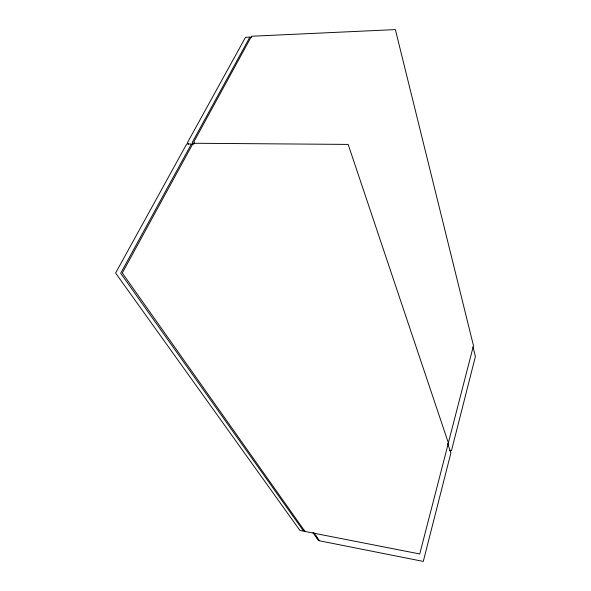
<?xml version="1.0" encoding="UTF-8"?>
<svg xmlns="http://www.w3.org/2000/svg" width="591" height="591" viewBox="0 0 591 591"><rect width="100%" height="100%" fill="white"/><g stroke="black" fill="none" stroke-linecap="round" stroke-linejoin="round"><path stroke-width="0.89" d="M316.022 536.443L316.613 536.835M319.192 540.492L318.327 540.373L312.994 532.69M303.382 531.065L299.962 530.482L115.6 273.049L186.726 143.953L191.292 143.99M304.993 531.169L303.434 530.895L120.69 273.278L191.211 144.337L193.168 144.248M448.643 441.78L473.465 345.661L395.364 29.602L251.537 36.243L193.848 141.862L194.69 143.635M251.537 37.233L249.742 37.366L192.252 142.431L193.102 144.197M449.529 450.475L451.472 450.667L475.393 356.558L473.044 347.006M316.082 536.059L315.491 535.727M316.761 537.529L317.153 537.611M317.677 538.379L317.108 538.083M249.771 37.122L245.516 37.292L187.539 142.483L188.396 144.248M447.675 443.442L450.889 452.957L423.289 561.42L319.458 540.802L313.814 532.683M448.384 442.984L419.736 553.959L305.015 531.472L122.285 272.968L193.117 143.251L348.158 144.411L448.384 442.984"/></g></svg>
